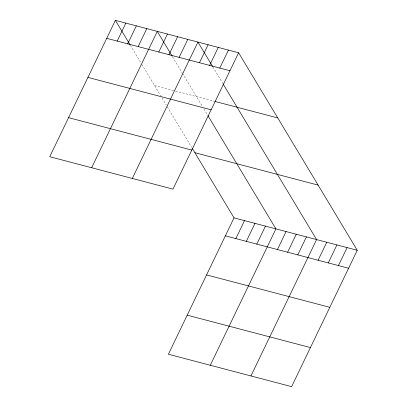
<?xml version="1.0" encoding="UTF-8"?>
<svg xmlns="http://www.w3.org/2000/svg" width="407" height="407" viewBox="0 0 407 407"><rect width="100%" height="100%" fill="white"/><g stroke="black" fill="none" stroke-linecap="round" stroke-linejoin="round"><path stroke-width="0.31" stroke-dasharray="2.04 1.53" d="M154.533 85.531L173.733 90.583M175.483 91.041L214.367 101.272M212.856 66.901L222.797 83.45M172.502 56.721L182.133 72.756M182.443 73.27L202.635 106.883M203.876 108.949L207.601 115.145M130.296 45.182L141.168 63.283M141.794 64.321L160.74 95.864M161.981 97.929L166.326 105.159M167.257 106.71L191.768 147.517"/><path stroke-width="0.61" d="M115.379 20.35L49.746 156.72L172.97 189.138L238.604 52.762L115.379 20.35L129.986 44.663M117.201 41.082L125.855 23.107M127.676 43.834L136.325 25.86M138.151 46.591L146.8 28.617M91.641 167.74L157.275 31.37L172.192 56.202M158.791 52.02L167.44 34.046M168.956 54.696L177.605 36.722M179.121 57.372L187.775 39.393M132.306 178.439L197.939 42.069L212.546 66.382M199.455 62.719L208.104 44.745M209.62 65.39L218.269 47.416M219.785 68.066L228.439 50.092M192.389 148.55L234.03 217.862L168.396 354.238L291.621 386.65L357.254 250.28L238.604 52.762M235.851 238.594L244.5 220.619M246.327 241.351L254.975 223.377M256.802 244.103L265.45 226.129M210.292 365.257L275.926 228.887L207.911 115.664M277.442 249.537L286.09 231.558M287.607 252.208L296.255 234.234M297.771 254.884L306.42 236.91M250.956 375.951L316.59 239.581L223.107 83.969M318.106 260.231L326.755 242.257M328.271 262.907L336.92 244.933M338.436 265.583L347.085 247.604M106.726 38.324L229.95 70.742M214.967 101.429L277.757 117.944M87.922 77.396L211.147 109.809M68.549 117.648L191.773 150.066M194.872 152.686L318.096 185.099M234.03 217.862L357.254 250.28M225.376 235.841L348.601 268.254M206.573 274.908L329.797 307.326M187.2 315.166L310.424 347.578"/></g></svg>
